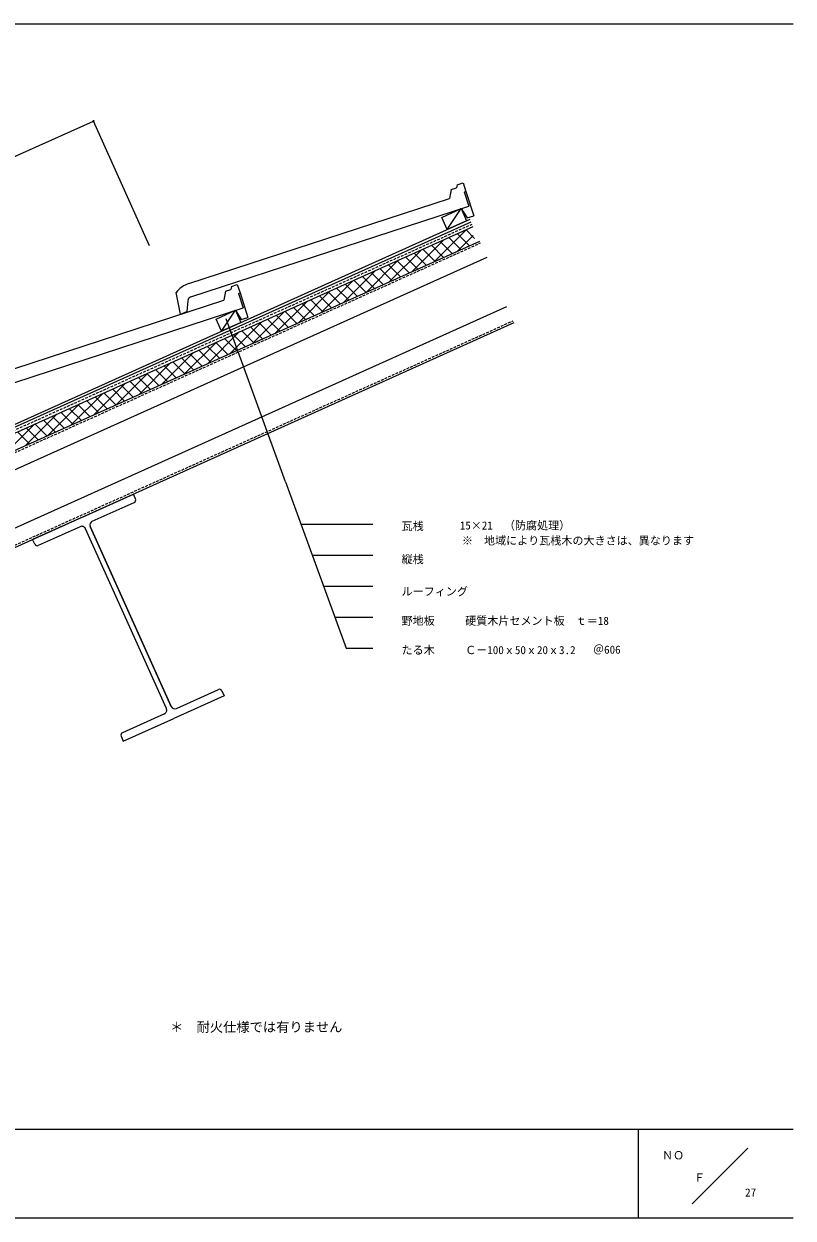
# Model space of a CAD drawing. Units: millimetres, scale not verified. Extents: x -198 to 202, y -140 to 130.
# Drawn here: x 28.4 to 202.4, y -140 to 130 of the extents above; entities that cross this region are included whole.
import ezdxf
from ezdxf.enums import TextEntityAlignment as Align

# ---------------------------------------------------------------- set-up
doc = ezdxf.new("R2010")
doc.units = ezdxf.units.MM
doc.header["$LTSCALE"] = 0.5
doc.header["$PDMODE"] = 32
doc.header["$PDSIZE"] = 0.25
doc.linetypes.add('DASHED1', pattern=[1.8, 1.2, -0.6])
for name, color, linetype, lineweight in [('0-0', 5, 'Continuous', 18), ('0-1', 7, 'Continuous', 18), ('1-0', 7, 'Continuous', 18), ('1-1', 7, 'Continuous', 18), ('1-2', 3, 'Continuous', 18), ('1-3', 7, 'Continuous', 18), ('1-4', 7, 'Continuous', 18)]:
    doc.layers.add(name, color=color, linetype=linetype, lineweight=lineweight)
doc.styles.add('ＭＳ ゴシック', font='')
doc.styles.get('ＭＳ ゴシック').set_extended_font_data('MS Gothic')

msp = doc.modelspace()

# ---------------------------------------------------------------- linework, layer by layer
at = {"layer": '0-0'}
for p, q in [((-197.5676, 130.0135), (202.4324, 130.0135)), ((202.4324, -119.9865), (-197.5676, -119.9865)), ((167.4325, -139.9865), (167.4325, -119.9865)), ((192.1622, -124.1757), (179.5946, -136.7432)), ((202.4324, -139.9865), (-197.5676, -139.9865))]:
    msp.add_line(p, q, dxfattribs=at)
at = {"layer": '0-1'}
for p, q in [((91.1045, 16.8896), (107.3837, 16.8896)), ((93.6523, 9.8896), (107.3837, 9.8896)), ((96.2001, 2.8896), (107.3837, 2.8896)), ((98.7479, -4.1104), (107.3837, -4.1104)), ((101.2957, -11.1103), (107.3837, -11.1103))]:
    msp.add_line(p, q, dxfattribs=at)
at = {"layer": '1-0'}
for p, q in [((-106.6896, -20.3727), (129.3478, 85.8442)), ((-106.4434, -20.9198), (129.594, 85.297)), ((-105.951, -22.0141), (130.0864, 84.2027)), ((116.2249, 74.0173), (123.4025, 81.1949)), ((121.3676, 76.3315), (128.5451, 83.5091)), ((124.5367, 81.7053), (127.2593, 78.9828)), ((126.4874, 82.5831), (129.2099, 79.8606)), ((126.5101, 78.6457), (130.0695, 82.205)), ((128.438, 83.4609), (130.3768, 81.5222)), ((-104.4736, -25.2971), (131.5638, 80.9198)), ((111.0824, 71.7032), (118.26, 78.8808)), ((118.6848, 79.072), (121.4073, 76.3494)), ((120.6354, 79.9498), (123.358, 77.2272)), ((122.5861, 80.8275), (125.3086, 78.105)), ((105.9397, 69.389), (113.1173, 76.5666)), ((112.8328, 76.4386), (115.5554, 73.716)), ((114.7835, 77.3164), (117.5061, 74.5938)), ((116.7341, 78.1942), (119.4567, 75.4716)), ((100.7971, 67.0748), (107.9747, 74.2524)), ((105.0302, 72.9274), (107.7528, 70.2049)), ((106.9809, 73.8052), (109.7035, 71.0827)), ((108.9315, 74.683), (111.6541, 71.9604)), ((110.8822, 75.5608), (113.6047, 72.8382)), ((95.6545, 64.7606), (102.8321, 71.9382)), ((99.1783, 70.294), (101.9009, 67.5715)), ((101.129, 71.1718), (103.8515, 68.4493)), ((103.0796, 72.0496), (105.8022, 69.3271)), ((90.512, 62.4465), (97.6896, 69.6241)), ((93.3264, 67.6607), (96.0489, 64.9381)), ((95.277, 68.5385), (97.9996, 65.8159)), ((97.2277, 69.4162), (99.9502, 66.6937)), ((80.2267, 57.8181), (87.4044, 64.9958)), ((85.3694, 60.1323), (92.547, 67.3099)), ((87.4745, 65.0273), (90.197, 62.3047)), ((89.4251, 65.9051), (92.1477, 63.1825)), ((91.3757, 66.7829), (94.0983, 64.0603)), ((-96.4488, -43.6176), (139.2991, 62.469)), ((75.0841, 55.504), (82.2618, 62.6816)), ((81.6225, 62.3939), (84.3451, 59.6714)), ((83.5731, 63.2717), (86.2957, 60.5492)), ((85.5238, 64.1495), (88.2464, 61.427)), ((69.9415, 53.1898), (77.1191, 60.3674)), ((75.7706, 59.7606), (78.4931, 57.038)), ((77.7212, 60.6383), (80.4438, 57.9158)), ((79.6719, 61.5161), (82.3944, 58.7936)), ((64.7989, 50.8756), (71.9766, 58.0532)), ((69.9187, 57.1272), (72.6412, 54.4046)), ((71.8693, 58.005), (74.5918, 55.2824)), ((73.8199, 58.8828), (76.5425, 56.1602)), ((59.6564, 48.5615), (66.834, 55.7391)), ((64.0667, 54.4938), (66.7893, 51.7713)), ((66.0173, 55.3716), (68.7399, 52.6491)), ((67.968, 56.2494), (70.6905, 53.5268)), ((54.5138, 46.2473), (61.6914, 53.4249)), ((58.2148, 51.8604), (60.9373, 49.1379)), ((60.1654, 52.7382), (62.888, 50.0157)), ((62.1161, 53.616), (64.8386, 50.8935)), ((44.2286, 41.619), (51.4062, 48.7966)), ((49.3712, 43.9331), (56.5488, 51.1108)), ((52.3628, 49.2271), (55.0854, 46.5045)), ((54.3135, 50.1049), (57.036, 47.3823)), ((56.2641, 50.9827), (58.9867, 48.2601)), ((39.086, 39.3048), (46.2636, 46.4824)), ((46.5109, 46.5937), (49.2334, 43.8711)), ((48.4615, 47.4715), (51.1841, 44.7489)), ((50.4122, 48.3493), (53.1347, 45.6267)), ((33.9433, 36.9906), (41.121, 44.1682)), ((40.6589, 43.9603), (43.3815, 41.2378)), ((42.6096, 44.8381), (45.3322, 42.1156)), ((44.5602, 45.7159), (47.2828, 42.9934)), ((28.8008, 34.6764), (35.9784, 41.8541)), ((34.807, 41.327), (37.5296, 38.6044)), ((36.7577, 42.2047), (39.4802, 39.4822)), ((38.7083, 43.0825), (41.4309, 40.36)), ((23.6582, 32.3623), (30.8358, 39.5399)), ((27.0044, 37.8158), (29.727, 35.0932)), ((28.9551, 38.6936), (31.6776, 35.971)), ((30.9057, 39.5714), (33.6283, 36.8488)), ((32.8564, 40.4492), (35.5789, 37.7266))]:
    msp.add_line(p, q, dxfattribs=at)
at = {"layer": '1-0', "color": 3, "linetype": 'DASHED1'}
msp.add_line((-106.1972, -21.467), (129.8402, 84.7499), dxfattribs=at)
at = {"layer": '1-0', "linetype": 'DASHED1'}
for p, q in [((-104.1745, -25.6669), (131.7525, 80.5003)), ((-97.5495, -43.6085), (139.1103, 62.8885))]:
    msp.add_line(p, q, dxfattribs=at)
at = {"layer": '1-0', "color": 3}
for p, q in [((41.8033, 18.5959), (53.2023, 23.7254)), ((43.9098, 17.5699), (53.3938, 21.8377)), ((53.6948, 22.6311), (53.2023, 23.7254)), ((41.8033, 18.5959), (30.4043, 13.4663)), ((41.1741, 16.3389), (31.6901, 12.0711)), ((61.7607, -24.2918), (43.4584, 16.3799)), ((43.4584, 16.3799), (61.7607, -24.2918)), ((60.6664, -24.7842), (42.3641, 15.8875)), ((30.8967, 12.372), (30.4043, 13.4663)), ((62.9507, -24.7432), (72.4347, -20.4754)), ((73.2281, -20.7763), (73.7205, -21.8707)), ((73.7205, -21.8707), (62.3215, -27.0002)), ((60.215, -25.9743), (50.731, -30.2421)), ((50.9225, -32.1298), (62.3215, -27.0002)), ((50.4301, -31.0354), (50.9225, -32.1298))]:
    msp.add_line(p, q, dxfattribs=at)
for centre, radius, start, end in [((53.1476, 22.3849), 0.6, 294.22772, 24.22772), ((41.5434, 15.5181), 0.9, 24.22772, 114.22772), ((44.2792, 16.7492), 0.9, 114.22772, 204.22772), ((31.4439, 12.6182), 0.6, 204.22772, 294.22772), ((72.6809, -21.0226), 0.6, 24.22772, 114.22772), ((62.5814, -23.9225), 0.9, 204.22772, 294.22772), ((59.8457, -25.1535), 0.9, 294.22772, 24.22772), ((50.9772, -30.7892), 0.6, 114.22772, 204.22772)]:
    msp.add_arc(centre, radius, start, end, dxfattribs=at)
at = {"layer": '1-1'}
for p, q in [((124.2089, 83.5317), (127.355, 88.2372)), ((73.1413, 60.5512), (76.2874, 65.2568))]:
    msp.add_line(p, q, dxfattribs=at)
for points in [[(124.2089, 83.5317), (122.9778, 86.2674), (127.355, 88.2372), (128.5861, 85.5014)], [(73.1413, 60.5512), (71.9102, 63.287), (76.2874, 65.2568), (77.5185, 62.521)]]:
    msp.add_lwpolyline(points, close=True, dxfattribs=at)
at = {"layer": '1-2'}
for p, q in [((125.106, 92.5525), (124.7135, 90.5312)), ((125.106, 92.5525), (126.3195, 92.9483)), ((126.4411, 93.6191), (126.3195, 92.9483)), ((126.4411, 93.6191), (127.7721, 94.0532)), ((127.7721, 94.0532), (128.3923, 92.1518)), ((128.012, 92.0277), (128.3923, 92.1518)), ((128.012, 92.0277), (129.0662, 88.7953)), ((65.7695, 71.3061), (124.7135, 90.5312)), ((66.1765, 68.2833), (129.0662, 88.7953)), ((75.3735, 70.6386), (75.2519, 69.9679)), ((75.3735, 70.6386), (76.7045, 71.0728)), ((76.7045, 71.0728), (77.3247, 69.1714)), ((14.7018, 48.3256), (73.6459, 67.5507)), ((63.8271, 64.3614), (62.8545, 69.3035)), ((74.0384, 69.5721), (73.6459, 67.5507)), ((74.0384, 69.5721), (75.2519, 69.9679)), ((76.9444, 69.0473), (77.3247, 69.1714)), ((76.9444, 69.0473), (77.9986, 65.8149)), ((63.8271, 64.3614), (65.3003, 65.0047)), ((65.4897, 67.411), (65.3003, 65.0047))]:
    msp.add_line(p, q, dxfattribs=at)
at = {"layer": '1-2', "color": 7}
for p, q in [((127.7721, 94.0532), (128.3923, 92.1518)), ((128.3923, 92.1518), (130.1907, 86.6377)), ((-103.0146, -29.0268), (133.2052, 77.2721)), ((76.7045, 71.0728), (77.3247, 69.1714)), ((77.3247, 69.1714), (79.1231, 63.6572)), ((-98.0902, -39.9699), (137.6576, 66.1167))]:
    msp.add_line(p, q, dxfattribs=at)
for points in [[(127.355, 88.2372), (128.6696, 86.1415), (130.1907, 86.6377)], [(76.2874, 65.2568), (77.602, 63.1611), (79.1231, 63.6572)]]:
    msp.add_lwpolyline(points, dxfattribs=at)
at = {"layer": '1-2'}
for centre, radius, start, end in [((67.5649, 65.5698), 6.0106, 107.38016, 141.5983), ((66.4866, 67.3326), 1, 108.06419, 175.49896)]:
    msp.add_arc(centre, radius, start, end, dxfattribs=at)
at = {"layer": '1-3', "color": 3}
msp.add_line((15.1089, 45.3028), (77.9986, 65.8149), dxfattribs=at)
at = {"layer": '1-3'}
msp.add_line((87.6243, 26.4514), (74.1896, 63.3629), dxfattribs=at)
at = {"layer": '1-4'}
for p, q in [((-6.9026, 85.0712), (44.1651, 108.0516)), ((56.8481, 79.8671), (44.165, 108.0516)), ((87.6243, 26.4514), (101.2957, -11.1103))]:
    msp.add_line(p, q, dxfattribs=at)
msp.add_point((44.1651, 108.0516), dxfattribs=at)

# ---------------------------------------------------------------- texts
at = {"layer": '0-0', "color": 7, "style": 'ＭＳ ゴシック'}
for s, p in [('ＮＯ', (172.7778, -127.2561)), ('Ｆ', (179.9906, -132.3213))]:
    msp.add_text(s, height=1.833, dxfattribs=at).set_placement(p, align=Align.BOTTOM_LEFT)
at = {"layer": '0-1', "style": 'ＭＳ ゴシック'}
for s, p in [('瓦桟', (113.8702, 15.0013)), ('縦桟', (113.8702, 7.4973)), ('ルーフィング', (113.8702, 0.2141)), ('野地板', (113.8702, -6.407)), ('たる木', (113.8702, -13.0281))]:
    msp.add_text(s, height=1.833, dxfattribs=at).set_placement(p, align=Align.BOTTOM_LEFT)
at = {"layer": '1-3', "style": 'ＭＳ ゴシック'}
for s, height, p in [('15×21\u3000（防腐処理）', 1.833, (127.0305, 15.1476)), ('※\u3000地域により瓦桟木の大きさは、異なります', 1.833, (127.5052, 11.723)), ('硬質木片セメント板\u3000ｔ＝18', 1.833, (128.2519, -6.407)), ('Ｃ－100ｘ50ｘ20ｘ3.2', 1.833, (128.2519, -13.0281)), ('＠606', 1.833, (157.1719, -12.9302)), ('＊\u3000耐火仕様では有りません', 2.199, (61.4975, -98.5358))]:
    msp.add_text(s, height=height, dxfattribs=at).set_placement(p, align=Align.BOTTOM_LEFT)
at = {"layer": '1-4', "style": 'ＭＳ ゴシック'}
msp.add_text('27', height=1.833, dxfattribs=at).set_placement((191.5736, -135.6546), align=Align.BOTTOM_LEFT)

doc.saveas('drawing.dxf')
